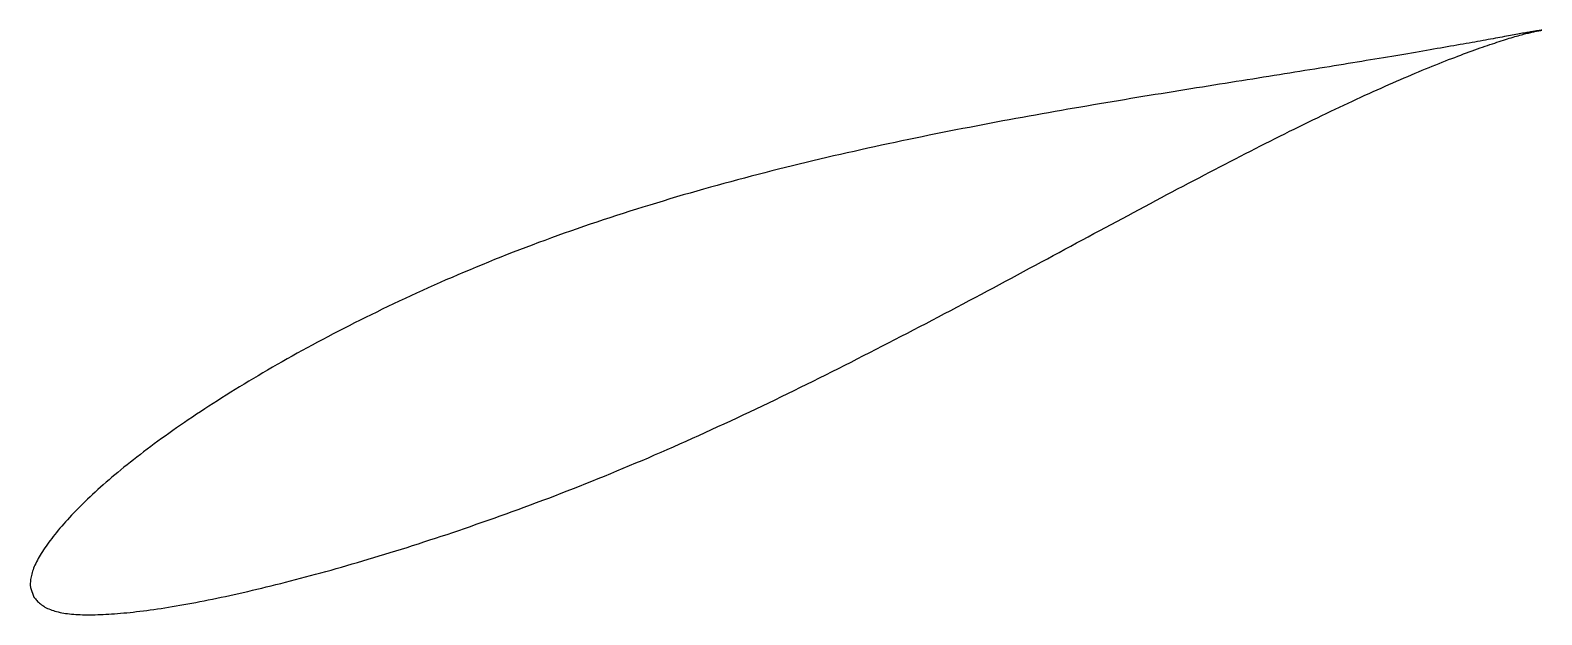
# Model space of a CAD drawing. Header units: metres. Extents: x -46 to 92, y -19 to 34.
import ezdxf

# ---------------------------------------------------------------- set-up
doc = ezdxf.new("R2010")
doc.units = ezdxf.units.M

msp = doc.modelspace()

# ---------------------------------------------------------------- linework, layer by layer
msp.add_lwpolyline([(91.83, 34.5), (91.83, 34.5), (91.82, 34.5), (91.8, 34.5), (91.78, 34.5), (91.76, 34.49), (91.73, 34.49), (91.69, 34.48), (91.65, 34.48), (91.6, 34.47), (91.55, 34.46), (91.49, 34.46), (91.42, 34.45), (91.35, 34.44), (91.28, 34.42), (91.19, 34.41), (91.11, 34.4), (91.02, 34.38), (90.92, 34.36), (90.82, 34.35), (90.71, 34.33), (90.59, 34.31), (90.47, 34.29), (90.35, 34.27), (90.22, 34.24), (90.08, 34.22), (89.94, 34.19), (89.79, 34.17), (89.64, 34.14), (89.48, 34.11), (89.32, 34.08), (89.15, 34.05), (88.98, 34.02), (88.8, 33.99), (88.62, 33.95), (88.43, 33.92), (88.23, 33.88), (88.03, 33.85), (87.83, 33.81), (87.62, 33.77), (87.4, 33.73), (87.18, 33.69), (86.95, 33.65), (86.72, 33.61), (86.49, 33.57), (86.24, 33.52), (86, 33.48), (85.74, 33.43), (85.49, 33.39), (85.22, 33.34), (84.96, 33.29), (84.68, 33.24), (84.41, 33.2), (84.12, 33.15), (83.83, 33.09), (83.54, 33.04), (83.24, 32.99), (82.94, 32.94), (82.63, 32.88), (82.32, 32.83), (82, 32.77), (81.68, 32.72), (81.35, 32.66), (81.02, 32.6), (80.68, 32.55), (80.34, 32.49), (79.99, 32.43), (79.64, 32.37), (79.28, 32.31), (78.92, 32.25), (78.56, 32.19), (78.19, 32.12), (77.81, 32.06), (77.43, 32), (77.05, 31.93), (76.66, 31.87), (76.26, 31.8), (75.87, 31.74), (75.46, 31.67), (75.06, 31.6), (74.65, 31.54), (74.23, 31.47), (73.81, 31.4), (73.39, 31.33), (72.96, 31.26), (72.53, 31.19), (72.09, 31.12), (71.65, 31.05), (71.2, 30.98), (70.76, 30.91), (70.3, 30.83), (69.85, 30.76), (69.38, 30.69), (68.92, 30.61), (68.45, 30.54), (67.98, 30.46), (67.5, 30.38), (67.02, 30.31), (66.54, 30.23), (66.05, 30.15), (65.56, 30.07), (65.06, 30), (64.56, 29.92), (64.06, 29.84), (63.56, 29.76), (63.05, 29.67), (62.53, 29.59), (62.02, 29.51), (61.5, 29.43), (60.98, 29.34), (60.45, 29.26), (59.92, 29.18), (59.39, 29.09), (58.85, 29), (58.32, 28.92), (57.78, 28.83), (57.23, 28.74), (56.69, 28.65), (56.14, 28.56), (55.58, 28.47), (55.03, 28.38), (54.47, 28.29), (53.91, 28.19), (53.35, 28.1), (52.78, 28.01), (52.21, 27.91), (51.64, 27.81), (51.07, 27.72), (50.49, 27.62), (49.92, 27.52), (49.34, 27.42), (48.75, 27.32), (48.17, 27.22), (47.59, 27.11), (47, 27.01), (46.41, 26.91), (45.81, 26.8), (45.22, 26.69), (44.63, 26.59), (44.03, 26.48), (43.43, 26.37), (42.83, 26.26), (42.23, 26.14), (41.62, 26.03), (41.02, 25.92), (40.41, 25.8), (39.8, 25.68), (39.19, 25.57), (38.58, 25.45), (37.97, 25.33), (37.36, 25.21), (36.75, 25.08), (36.13, 24.96), (35.52, 24.83), (34.9, 24.71), (34.28, 24.58), (33.66, 24.45), (33.04, 24.32), (32.42, 24.18), (31.8, 24.05), (31.18, 23.92), (30.56, 23.78), (29.94, 23.64), (29.32, 23.5), (28.7, 23.36), (28.07, 23.22), (27.45, 23.08), (26.83, 22.93), (26.2, 22.78), (25.58, 22.64), (24.96, 22.49), (24.33, 22.34), (23.71, 22.18), (23.09, 22.03), (22.46, 21.88), (21.84, 21.72), (21.22, 21.56), (20.6, 21.4), (19.97, 21.24), (19.35, 21.08), (18.73, 20.91), (18.11, 20.74), (17.49, 20.58), (16.87, 20.41), (16.26, 20.24), (15.64, 20.06), (15.02, 19.89), (14.41, 19.71), (13.79, 19.54), (13.18, 19.36), (12.57, 19.18), (11.96, 18.99), (11.35, 18.81), (10.74, 18.62), (10.13, 18.44), (9.53, 18.25), (8.92, 18.06), (8.32, 17.86), (7.72, 17.67), (7.12, 17.47), (6.52, 17.28), (5.92, 17.08), (5.33, 16.88), (4.73, 16.67), (4.14, 16.47), (3.55, 16.26), (2.96, 16.06), (2.38, 15.85), (1.8, 15.64), (1.21, 15.42), (0.63, 15.21), (0.06, 14.99), (-0.52, 14.78), (-1.09, 14.56), (-1.66, 14.34), (-2.23, 14.12), (-2.8, 13.89), (-3.36, 13.67), (-3.92, 13.44), (-4.48, 13.21), (-5.04, 12.98), (-5.59, 12.75), (-6.14, 12.52), (-6.69, 12.29), (-7.23, 12.05), (-7.78, 11.82), (-8.32, 11.58), (-8.86, 11.34), (-9.39, 11.1), (-9.92, 10.86), (-10.45, 10.62), (-10.98, 10.38), (-11.5, 10.14), (-12.02, 9.9), (-12.54, 9.65), (-13.05, 9.41), (-13.57, 9.16), (-14.07, 8.91), (-14.58, 8.66), (-15.08, 8.42), (-15.58, 8.17), (-16.08, 7.92), (-16.57, 7.67), (-17.06, 7.42), (-17.55, 7.17), (-18.03, 6.92), (-18.51, 6.67), (-18.98, 6.42), (-19.46, 6.17), (-19.93, 5.91), (-20.39, 5.66), (-20.86, 5.41), (-21.31, 5.16), (-21.77, 4.9), (-22.22, 4.65), (-22.67, 4.4), (-23.11, 4.15), (-23.56, 3.89), (-23.99, 3.64), (-24.43, 3.39), (-24.86, 3.13), (-25.28, 2.88), (-25.7, 2.63), (-26.12, 2.37), (-26.54, 2.12), (-26.95, 1.87), (-27.35, 1.62), (-27.76, 1.37), (-28.15, 1.11), (-28.55, 0.86), (-28.94, 0.61), (-29.33, 0.36), (-29.71, 0.11), (-30.09, -0.14), (-30.46, -0.38), (-30.83, -0.63), (-31.2, -0.88), (-31.56, -1.13), (-31.92, -1.37), (-32.27, -1.62), (-32.62, -1.86), (-32.96, -2.11), (-33.3, -2.35), (-33.64, -2.59), (-33.97, -2.83), (-34.3, -3.07), (-34.62, -3.31), (-34.94, -3.55), (-35.26, -3.79), (-35.56, -4.02), (-35.87, -4.26), (-36.17, -4.5), (-36.47, -4.73), (-36.76, -4.96), (-37.05, -5.19), (-37.33, -5.42), (-37.61, -5.65), (-37.88, -5.88), (-38.15, -6.1), (-38.41, -6.33), (-38.67, -6.55), (-38.93, -6.78), (-39.18, -7), (-39.43, -7.22), (-39.67, -7.44), (-39.9, -7.65), (-40.13, -7.87), (-40.36, -8.08), (-40.58, -8.3), (-40.8, -8.51), (-41.01, -8.72), (-41.22, -8.93), (-41.42, -9.13), (-41.62, -9.34), (-41.81, -9.54), (-42, -9.75), (-42.18, -9.95), (-42.36, -10.14), (-42.53, -10.34), (-42.7, -10.53), (-42.87, -10.72), (-43.03, -10.91), (-43.18, -11.1), (-43.33, -11.29), (-43.48, -11.47), (-43.62, -11.65), (-43.75, -11.83), (-43.88, -12), (-44.01, -12.18), (-44.13, -12.35), (-44.25, -12.51), (-44.36, -12.68), (-44.47, -12.84), (-44.57, -13.01), (-44.66, -13.16), (-44.76, -13.32), (-44.84, -13.48), (-44.92, -13.63), (-45, -13.78), (-45.07, -13.93), (-45.14, -14.07), (-45.2, -14.21), (-45.26, -14.35), (-45.31, -14.49), (-45.36, -14.63), (-45.4, -14.76), (-45.44, -14.89), (-45.47, -15.02), (-45.5, -15.14), (-45.52, -15.26), (-45.54, -15.38), (-45.55, -15.49), (-45.56, -15.6), (-45.57, -15.7), (-45.57, -15.8), (-45.57, -15.89), (-45.57, -15.96), (-45.56, -16.03), (-45.56, -16.08), (-45.56, -16.12), (-45.23, -16.99), (-45.22, -17), (-45.21, -17.02), (-45.18, -17.05), (-45.15, -17.09), (-45.1, -17.15), (-45.04, -17.22), (-44.97, -17.29), (-44.9, -17.37), (-44.82, -17.45), (-44.73, -17.52), (-44.64, -17.6), (-44.55, -17.67), (-44.44, -17.74), (-44.34, -17.81), (-44.23, -17.88), (-44.11, -17.94), (-43.99, -18), (-43.87, -18.06), (-43.74, -18.11), (-43.6, -18.16), (-43.46, -18.21), (-43.32, -18.25), (-43.17, -18.3), (-43.02, -18.33), (-42.86, -18.37), (-42.7, -18.4), (-42.53, -18.43), (-42.36, -18.46), (-42.18, -18.48), (-42, -18.5), (-41.81, -18.52), (-41.62, -18.54), (-41.42, -18.55), (-41.22, -18.56), (-41.02, -18.57), (-40.81, -18.58), (-40.59, -18.58), (-40.37, -18.58), (-40.15, -18.58), (-39.92, -18.58), (-39.68, -18.58), (-39.44, -18.57), (-39.2, -18.56), (-38.95, -18.55), (-38.7, -18.54), (-38.44, -18.53), (-38.17, -18.51), (-37.91, -18.49), (-37.63, -18.47), (-37.36, -18.45), (-37.07, -18.42), (-36.79, -18.4), (-36.5, -18.37), (-36.2, -18.34), (-35.9, -18.3), (-35.6, -18.27), (-35.29, -18.23), (-34.97, -18.19), (-34.66, -18.15), (-34.34, -18.1), (-34.01, -18.05), (-33.68, -18.01), (-33.34, -17.95), (-33.01, -17.9), (-32.66, -17.84), (-32.32, -17.78), (-31.96, -17.72), (-31.61, -17.66), (-31.25, -17.59), (-30.89, -17.53), (-30.52, -17.46), (-30.15, -17.39), (-29.77, -17.31), (-29.39, -17.24), (-29.01, -17.16), (-28.62, -17.08), (-28.23, -17), (-27.83, -16.91), (-27.43, -16.82), (-27.03, -16.74), (-26.62, -16.64), (-26.21, -16.55), (-25.8, -16.46), (-25.38, -16.36), (-24.96, -16.26), (-24.53, -16.16), (-24.11, -16.05), (-23.67, -15.95), (-23.24, -15.84), (-22.8, -15.73), (-22.36, -15.62), (-21.91, -15.5), (-21.46, -15.39), (-21.01, -15.27), (-20.55, -15.15), (-20.09, -15.03), (-19.63, -14.9), (-19.17, -14.78), (-18.7, -14.65), (-18.23, -14.52), (-17.75, -14.38), (-17.27, -14.25), (-16.79, -14.11), (-16.31, -13.97), (-15.82, -13.83), (-15.33, -13.69), (-14.84, -13.54), (-14.35, -13.39), (-13.85, -13.24), (-13.35, -13.09), (-12.85, -12.93), (-12.34, -12.78), (-11.83, -12.62), (-11.32, -12.46), (-10.81, -12.3), (-10.29, -12.13), (-9.78, -11.96), (-9.26, -11.79), (-8.73, -11.62), (-8.21, -11.45), (-7.68, -11.28), (-7.15, -11.1), (-6.62, -10.92), (-6.09, -10.74), (-5.56, -10.56), (-5.02, -10.37), (-4.48, -10.18), (-3.94, -9.99), (-3.4, -9.8), (-2.85, -9.61), (-2.31, -9.41), (-1.76, -9.21), (-1.21, -9.02), (-0.66, -8.81), (-0.1, -8.61), (0.45, -8.4), (1.01, -8.19), (1.56, -7.98), (2.12, -7.77), (2.68, -7.55), (3.24, -7.34), (3.8, -7.12), (4.37, -6.9), (4.93, -6.67), (5.49, -6.45), (6.06, -6.22), (6.63, -5.99), (7.2, -5.76), (7.76, -5.52), (8.33, -5.28), (8.9, -5.04), (9.47, -4.8), (10.05, -4.56), (10.62, -4.32), (11.19, -4.07), (11.77, -3.82), (12.34, -3.57), (12.91, -3.32), (13.49, -3.06), (14.06, -2.81), (14.64, -2.55), (15.22, -2.29), (15.79, -2.03), (16.37, -1.76), (16.94, -1.5), (17.52, -1.23), (18.1, -0.96), (18.68, -0.69), (19.25, -0.42), (19.83, -0.15), (20.41, 0.12), (20.98, 0.4), (21.56, 0.67), (22.14, 0.95), (22.71, 1.23), (23.29, 1.51), (23.87, 1.79), (24.44, 2.08), (25.02, 2.36), (25.6, 2.64), (26.17, 2.93), (26.75, 3.22), (27.32, 3.5), (27.89, 3.79), (28.47, 4.08), (29.04, 4.37), (29.61, 4.66), (30.18, 4.95), (30.76, 5.24), (31.33, 5.53), (31.9, 5.83), (32.46, 6.12), (33.03, 6.41), (33.6, 6.71), (34.17, 7), (34.73, 7.29), (35.3, 7.59), (35.86, 7.88), (36.42, 8.18), (36.99, 8.47), (37.55, 8.77), (38.11, 9.06), (38.66, 9.36), (39.22, 9.65), (39.78, 9.95), (40.33, 10.24), (40.89, 10.53), (41.44, 10.83), (41.99, 11.12), (42.54, 11.42), (43.09, 11.71), (43.64, 12), (44.18, 12.29), (44.72, 12.59), (45.27, 12.88), (45.81, 13.17), (46.35, 13.46), (46.89, 13.75), (47.42, 14.03), (47.96, 14.32), (48.49, 14.61), (49.02, 14.89), (49.55, 15.18), (50.08, 15.46), (50.6, 15.74), (51.12, 16.03), (51.65, 16.31), (52.17, 16.58), (52.68, 16.86), (53.2, 17.14), (53.71, 17.41), (54.22, 17.69), (54.73, 17.96), (55.24, 18.23), (55.75, 18.5), (56.25, 18.77), (56.75, 19.04), (57.25, 19.3), (57.75, 19.57), (58.24, 19.83), (58.73, 20.09), (59.22, 20.35), (59.71, 20.6), (60.19, 20.86), (60.68, 21.11), (61.16, 21.36), (61.63, 21.61), (62.11, 21.86), (62.58, 22.11), (63.05, 22.35), (63.51, 22.59), (63.98, 22.83), (64.44, 23.07), (64.9, 23.3), (65.35, 23.53), (65.81, 23.77), (66.26, 23.99), (66.7, 24.22), (67.15, 24.44), (67.59, 24.67), (68.03, 24.88), (68.46, 25.1), (68.9, 25.32), (69.33, 25.53), (69.75, 25.74), (70.18, 25.95), (70.6, 26.15), (71.01, 26.35), (71.43, 26.55), (71.84, 26.75), (72.24, 26.95), (72.65, 27.14), (73.05, 27.33), (73.44, 27.52), (73.84, 27.7), (74.23, 27.88), (74.62, 28.06), (75, 28.24), (75.38, 28.42), (75.75, 28.59), (76.13, 28.76), (76.5, 28.93), (76.86, 29.09), (77.22, 29.25), (77.58, 29.41), (77.94, 29.57), (78.29, 29.72), (78.63, 29.87), (78.98, 30.02), (79.31, 30.17), (79.65, 30.31), (79.98, 30.45), (80.31, 30.59), (80.63, 30.73), (80.95, 30.86), (81.27, 30.99), (81.58, 31.12), (81.88, 31.24), (82.19, 31.36), (82.49, 31.48), (82.78, 31.6), (83.07, 31.71), (83.36, 31.83), (83.64, 31.94), (83.92, 32.04), (84.19, 32.15), (84.46, 32.25), (84.72, 32.35), (84.98, 32.44), (85.24, 32.54), (85.49, 32.63), (85.74, 32.72), (85.98, 32.8), (86.22, 32.89), (86.45, 32.97), (86.68, 33.05), (86.9, 33.13), (87.12, 33.2), (87.34, 33.27), (87.55, 33.34), (87.75, 33.41), (87.95, 33.48), (88.15, 33.54), (88.34, 33.6), (88.53, 33.66), (88.71, 33.71), (88.88, 33.77), (89.06, 33.82), (89.22, 33.87), (89.38, 33.92), (89.54, 33.96), (89.69, 34), (89.84, 34.05), (89.98, 34.08), (90.12, 34.12), (90.25, 34.16), (90.38, 34.19), (90.5, 34.22), (90.61, 34.25), (90.72, 34.28), (90.83, 34.3), (90.93, 34.33), (91.03, 34.35), (91.12, 34.37), (91.2, 34.39), (91.28, 34.41), (91.36, 34.42), (91.43, 34.44), (91.49, 34.45), (91.55, 34.46), (91.6, 34.47), (91.65, 34.48), (91.69, 34.48), (91.73, 34.49), (91.76, 34.49), (91.78, 34.5), (91.8, 34.5), (91.82, 34.5), (91.83, 34.5), (91.83, 34.5)], close=True)

doc.saveas('drawing.dxf')
